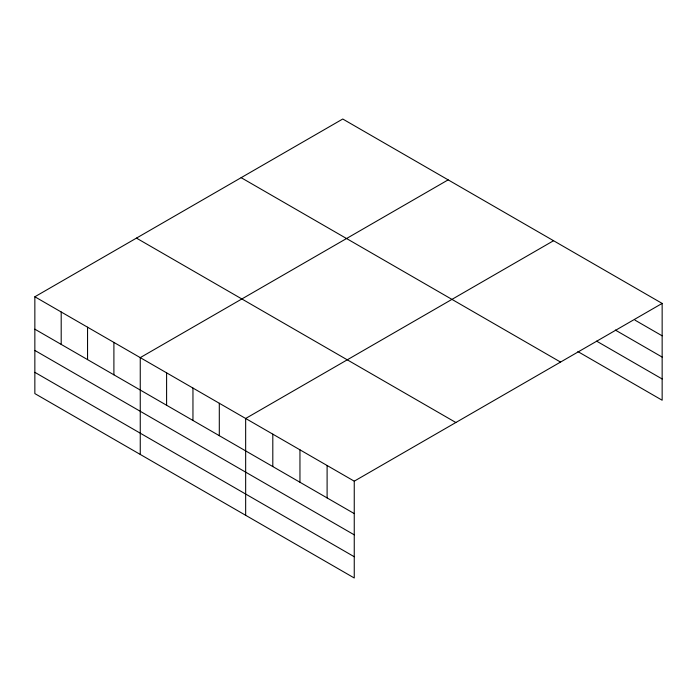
<?xml version="1.0" encoding="UTF-8"?>
<svg xmlns="http://www.w3.org/2000/svg" width="697" height="697" viewBox="0 0 697 697"><rect width="100%" height="100%" fill="white"/><g stroke="black" fill="none" stroke-linecap="round" stroke-linejoin="round"><path stroke-width="1.05" d="M34.85 296.774L354.25 481.174L354.25 577.987L34.85 393.587L34.85 296.774L342.75 119.013L662.15 303.413L662.15 400.226L577.891 351.584M448.154 179.861L140.254 357.622L140.254 454.435M553.557 240.718L245.658 418.479L245.658 515.292M354.25 481.174L662.15 303.413M635.002 320.15L662.15 335.823M615.338 330.056L662.15 357.082M596.615 341.138L662.15 378.976M241.145 177.674L560.545 362.074M136.455 238.113L455.855 422.513M34.85 329.184L354.25 513.593M34.85 350.434L354.25 534.843M34.85 372.329L354.25 556.737M327.102 465.5L327.102 497.911M299.954 449.826L299.954 482.237M272.806 434.153L272.806 466.563M219.302 403.267L219.302 435.677M192.956 388.055L192.956 420.465M166.6 372.843L166.6 405.253M113.899 342.41L113.899 374.82M87.552 327.198L87.552 359.608M61.197 311.986L61.197 344.396"/></g></svg>
